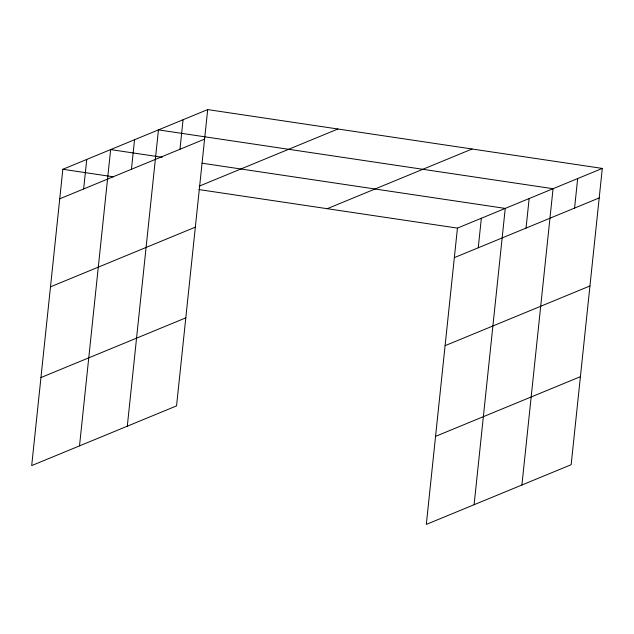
<?xml version="1.0" encoding="UTF-8"?>
<svg xmlns="http://www.w3.org/2000/svg" width="634" height="634" viewBox="0 0 634 634"><rect width="100%" height="100%" fill="white"/><g stroke="black" fill="none" stroke-linecap="round" stroke-linejoin="round"><path stroke-width="0.95" d="M207.69 109.587L62.845 169.286L31.7 465.586L176.553 405.895L207.69 109.587L602.3 168.414L571.155 464.714L426.31 524.413L457.447 228.105L602.3 168.414M83.64 188.956L86.747 159.435M79.504 445.892L110.641 149.584L162.145 157.264M131.444 169.262L134.543 139.734M127.299 426.191L158.445 129.883L553.054 188.71L521.909 485.018M179.969 149.259L183.067 119.739M478.25 247.783L481.349 218.254M474.105 504.712L505.25 208.412L201.992 163.2M526.046 228.082L529.152 198.561M574.57 208.087L577.677 178.558M59.739 198.807L204.592 139.115M199.258 186.142L337.914 128.995M50.49 286.845L195.335 227.154M327.231 208.697L472.076 148.998M40.956 377.547L185.802 317.856M454.348 257.634L599.193 197.935M445.092 345.673L589.945 285.974M435.558 436.374L580.411 376.683M62.845 169.286L113.375 176.815M198.894 189.566L457.447 228.105"/></g></svg>
